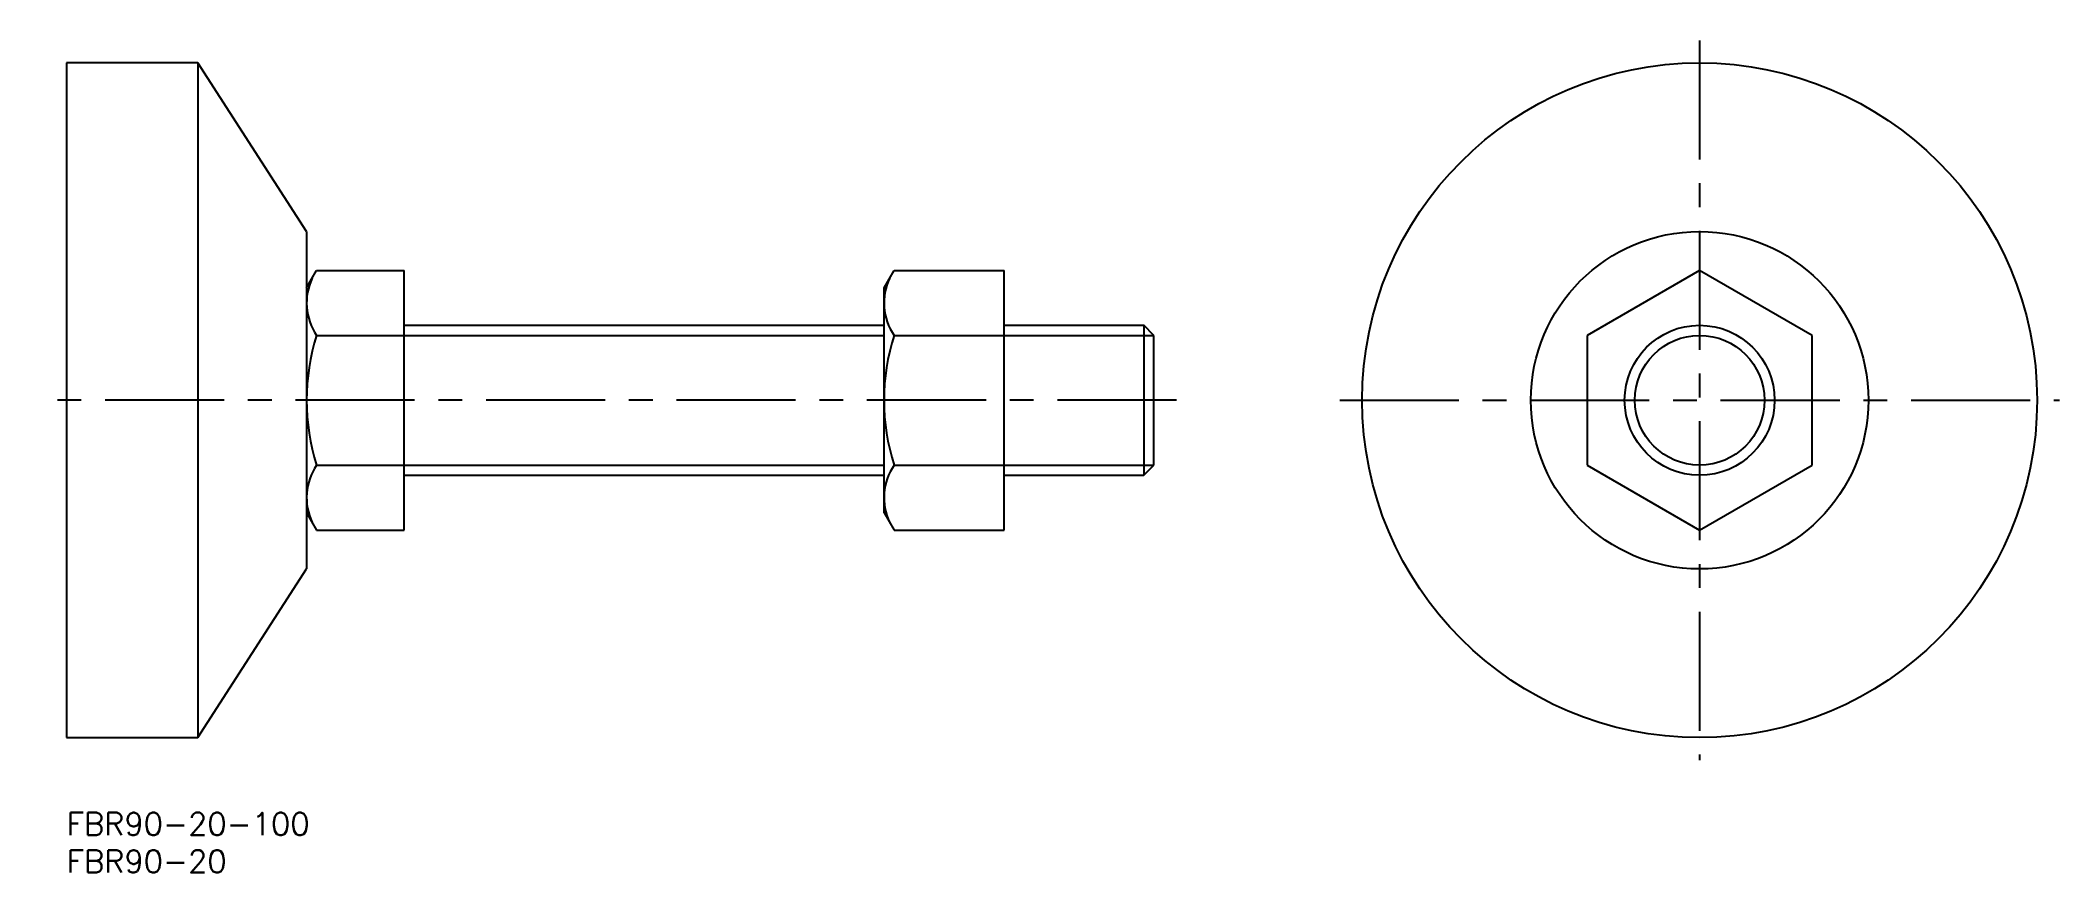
# Model space of a CAD drawing. Extents: x -4 to 266, y -8 to 103.
import ezdxf

# ---------------------------------------------------------------- set-up
doc = ezdxf.new("R2010")
doc.units = 0
doc.header["$LTSCALE"] = 0.5
doc.linetypes.add('CENTER', pattern=[50.8, 31.75, -6.35, 6.35, -6.35])
for name, color, linetype in [('MSM_CENTER', 1, 'CENTER'), ('MSM_CONTINUOUS', 7, 'CONTINUOUS'), ('MSM_NARROW', 5, 'CONTINUOUS'), ('MSM_PART_NUMBER', 7, 'CONTINUOUS')]:
    doc.layers.add(name, color=color, linetype=linetype)
doc.styles.get("Standard").update_dxf_attribs({"font": 'txt.shx', "height": 3, "bigfont": 'bigfont.shx'})

# ---------------------------------------------------------------- blocks, each defined once
blk = doc.blocks.new('*U2')
at = {"layer": 'MSM_PART_NUMBER'}
blk.add_text('FBR90-20-100', height=3, dxfattribs=at).set_placement((0, -3))
blk = doc.blocks.new('*U3')
at = {"layer": 'MSM_PART_NUMBER'}
blk.add_text('FBR90-20', height=3, dxfattribs=at).set_placement((0, -8))

msp = doc.modelspace()

# ---------------------------------------------------------------- linework, layer by layer
at = {"layer": 'MSM_CENTER'}
for p, q in [((217.76, 103), (217.76, 7)), ((148, 55), (-3.5, 55)), ((169.76, 55), (265.76, 55))]:
    msp.add_line(p, q, dxfattribs=at)
at = {"layer": 'MSM_CONTINUOUS'}
for p, q in [((0, 100), (0, 10)), ((17.5, 100), (0, 100)), ((32, 77.5), (17.5, 100)), ((17.5, 100), (17.5, 10)), ((32, 77.5), (32, 32.5)), ((32, 70), (33.34, 72.32)), ((33.34, 72.32), (45, 72.32)), ((45, 37.68), (45, 72.32)), ((109, 70), (110.34, 72.32)), ((110.34, 72.32), (125, 72.32)), ((125, 37.68), (125, 72.32)), ((217.76, 72.32), (202.76, 63.66)), ((232.76, 63.66), (217.76, 72.32)), ((109, 40), (109, 70)), ((45, 65), (109, 65)), ((125, 65), (143.65, 65)), ((145, 63.65), (143.65, 65)), ((143.65, 65), (143.65, 45)), ((33.34, 63.66), (45, 63.66)), ((110.34, 63.66), (125, 63.66)), ((145, 46.35), (145, 63.65)), ((202.76, 63.66), (202.76, 46.34)), ((232.76, 46.34), (232.76, 63.66)), ((33.34, 46.34), (45, 46.34)), ((110.34, 46.34), (125, 46.34)), ((143.65, 45), (145, 46.35)), ((202.76, 46.34), (217.76, 37.68)), ((217.76, 37.68), (232.76, 46.34)), ((45, 45), (109, 45)), ((125, 45), (143.65, 45)), ((32, 40), (33.34, 37.68)), ((109, 40), (110.34, 37.68)), ((33.34, 37.68), (45, 37.68)), ((110.34, 37.68), (125, 37.68)), ((17.5, 10), (32, 32.5)), ((0, 10), (17.5, 10))]:
    msp.add_line(p, q, dxfattribs=at)
for radius in [45, 22.5, 10]:
    msp.add_circle((217.76, 55), radius, dxfattribs=at)
for centre, radius, start, end in [((39.67, 67.99), 7.67, 154.3843, 214.3843), ((116.67, 67.99), 7.67, 154.3843, 214.3843), ((60.66, 55), 28.66, 162.412, 197.588), ((137.66, 55), 28.66, 162.412, 197.588), ((39.67, 42.01), 7.67, 145.6157, 205.6157), ((116.67, 42.01), 7.67, 145.6157, 205.6157)]:
    msp.add_arc(centre, radius, start, end, dxfattribs=at)
at = {"layer": 'MSM_NARROW'}
for p, q in [((45, 63.65), (109, 63.65)), ((125, 63.65), (145, 63.65)), ((45, 46.35), (109, 46.35)), ((125, 46.35), (145, 46.35))]:
    msp.add_line(p, q, dxfattribs=at)
msp.add_circle((217.76, 55), 8.65, dxfattribs=at)

# ---------------------------------------------------------------- block references
at = {"layer": 'MSM_CONTINUOUS'}
for name in ['*U2', '*U3']:
    msp.add_blockref(name, (0, 0), dxfattribs=at)

doc.saveas('drawing.dxf')
